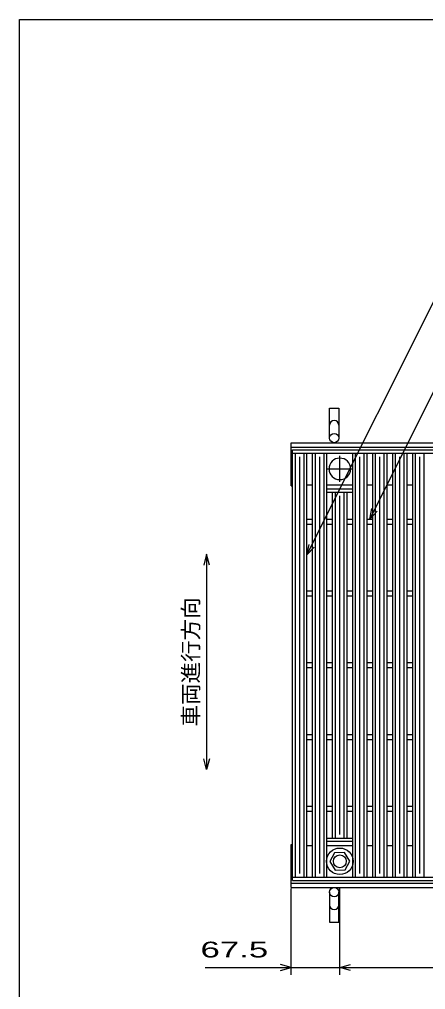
# Model space of a CAD drawing. Units: millimetres, scale not verified. Extents: x -1820 to 1731, y -1282 to 1054.
# Drawn here: x -1729 to -1163, y -299 to 1054 of the extents above; entities that cross this region are included whole.
import ezdxf
from ezdxf.enums import TextEntityAlignment as Align

# ---------------------------------------------------------------- set-up
doc = ezdxf.new("R2010")
doc.units = ezdxf.units.MM
doc.header["$LTSCALE"] = 10
doc.linetypes.add('CHAIN', pattern=[18.5, 12, -1.5, 3.5, -1.5])
for name, color, linetype, lineweight in [('0_2', 150, 'Continuous', 25), ('16', 3, 'Continuous', 25), ('19', 6, 'Continuous', 25), ('22', 2, 'Continuous', 25)]:
    doc.layers.add(name, color=color, linetype=linetype, lineweight=lineweight)
doc.styles.add('ベクトル', font='')
doc.styles.get('ベクトル').set_extended_font_data('ベクトル')

msp = doc.modelspace()

# ---------------------------------------------------------------- linework, layer by layer
at = {"layer": '0_2'}
for p, q in [((-1729, -1146.5), (-1729, 1053.5)), ((-1729, 1053.5), (1731, 1053.5))]:
    msp.add_line(p, q, dxfattribs=at)
at = {"layer": '16'}
for p, q in [((-1348, 453.5), (-352, 453.5)), ((-1348, 449), (-1348, 453.5)), ((-1348, 449), (-352, 449)), ((-1348, -142), (-1348, 449)), ((-1348, 449), (-1328, 449)), ((-1344, -142), (-1344, 449)), ((-1332, -142), (-1332, 449)), ((-1328, -142), (-1328, 449)), ((-1320.1, -142), (-1320.1, 449)), ((-1320.1, 449), (-1300.1, 449)), ((-1316.1, -142), (-1316.1, 449)), ((-1304.1, -142), (-1304.1, 449)), ((-1300.1, -142), (-1300.1, 449)), ((-1264.3, -142), (-1264.3, 449)), ((-1264.3, 449), (-1244.3, 449)), ((-1260.3, -142), (-1260.3, 449)), ((-1248.3, -142), (-1248.3, 449)), ((-1244.3, -142), (-1244.3, 449)), ((-1236.4, -142), (-1236.4, 449)), ((-1236.4, 449), (-1216.4, 449)), ((-1232.4, -142), (-1232.4, 449)), ((-1220.4, -142), (-1220.4, 449)), ((-1216.4, -142), (-1216.4, 449)), ((-1208.5, -142), (-1208.5, 449)), ((-1208.5, 449), (-1188.5, 449)), ((-1204.5, -142), (-1204.5, 449)), ((-1192.5, -142), (-1192.5, 449)), ((-1188.5, -142), (-1188.5, 449)), ((-1180.6, -142), (-1180.6, 449)), ((-1180.6, 449), (-1160.6, 449)), ((-1176.6, -142), (-1176.6, 449)), ((-1164.6, -142), (-1164.6, 449)), ((-1338, -137), (-1338, 444)), ((-1310.1, -137), (-1310.1, 444)), ((-1254.3, -137), (-1254.3, 444)), ((-1226.4, -137), (-1226.4, 444)), ((-1198.5, -137), (-1198.5, 444)), ((-1170.6, -137), (-1170.6, 444)), ((-1328, 405), (-1320.1, 405)), ((-1300.1, 405), (-1264.3, 405)), ((-1300.1, 399), (-1264.3, 399)), ((-1300.1, 394.5), (-1300.1, 399)), ((-1300.1, 394.5), (-1264.3, 394.5)), ((-1292.2, -87.5), (-1292.2, 394.5)), ((-1292.2, 394.5), (-1272.2, 394.5)), ((-1288.2, -87.5), (-1288.2, 394.5)), ((-1276.2, -87.5), (-1276.2, 394.5)), ((-1272.2, -87.5), (-1272.2, 394.5)), ((-1264.3, 394.5), (-1264.3, 399)), ((-1244.3, 405), (-1236.4, 405)), ((-1216.4, 405), (-1208.5, 405)), ((-1188.5, 405), (-1180.6, 405)), ((-1282.2, -82.5), (-1282.2, 389.5)), ((-1328, 357), (-1320.1, 357)), ((-1300.1, 357), (-1292.2, 357)), ((-1272.2, 357), (-1264.3, 357)), ((-1244.3, 357), (-1236.4, 357)), ((-1216.4, 357), (-1208.5, 357)), ((-1188.5, 357), (-1180.6, 357)), ((-1328, 350), (-1320.1, 350)), ((-1300.1, 350), (-1292.2, 350)), ((-1272.2, 350), (-1264.3, 350)), ((-1244.3, 350), (-1236.4, 350)), ((-1216.4, 350), (-1208.5, 350)), ((-1188.5, 350), (-1180.6, 350)), ((-1328, 257), (-1320.1, 257)), ((-1300.1, 257), (-1292.2, 257)), ((-1272.2, 257), (-1264.3, 257)), ((-1244.3, 257), (-1236.4, 257)), ((-1216.4, 257), (-1208.5, 257)), ((-1188.5, 257), (-1180.6, 257)), ((-1328, 250), (-1320.1, 250)), ((-1300.1, 250), (-1292.2, 250)), ((-1272.2, 250), (-1264.3, 250)), ((-1244.3, 250), (-1236.4, 250)), ((-1216.4, 250), (-1208.5, 250)), ((-1188.5, 250), (-1180.6, 250)), ((-1328, 157), (-1320.1, 157)), ((-1328, 150), (-1320.1, 150)), ((-1300.1, 157), (-1292.2, 157)), ((-1300.1, 150), (-1292.2, 150)), ((-1272.2, 157), (-1264.3, 157)), ((-1272.2, 150), (-1264.3, 150)), ((-1244.3, 157), (-1236.4, 157)), ((-1244.3, 150), (-1236.4, 150)), ((-1216.4, 157), (-1208.5, 157)), ((-1216.4, 150), (-1208.5, 150)), ((-1188.5, 157), (-1180.6, 157)), ((-1188.5, 150), (-1180.6, 150)), ((-1328, 57), (-1320.1, 57)), ((-1300.1, 57), (-1292.2, 57)), ((-1272.2, 57), (-1264.3, 57)), ((-1244.3, 57), (-1236.4, 57)), ((-1216.4, 57), (-1208.5, 57)), ((-1188.5, 57), (-1180.6, 57)), ((-1328, 50), (-1320.1, 50)), ((-1300.1, 50), (-1292.2, 50)), ((-1272.2, 50), (-1264.3, 50)), ((-1244.3, 50), (-1236.4, 50)), ((-1216.4, 50), (-1208.5, 50)), ((-1188.5, 50), (-1180.6, 50)), ((-1328, -43), (-1320.1, -43)), ((-1328, -50), (-1320.1, -50)), ((-1300.1, -43), (-1292.2, -43)), ((-1300.1, -50), (-1292.2, -50)), ((-1272.2, -43), (-1264.3, -43)), ((-1272.2, -50), (-1264.3, -50)), ((-1244.3, -43), (-1236.4, -43)), ((-1244.3, -50), (-1236.4, -50)), ((-1216.4, -43), (-1208.5, -43)), ((-1216.4, -50), (-1208.5, -50)), ((-1188.5, -43), (-1180.6, -43)), ((-1188.5, -50), (-1180.6, -50)), ((-1300.1, -87.5), (-1264.3, -87.5)), ((-1300.1, -92), (-1300.1, -87.5)), ((-1300.1, -92), (-1264.3, -92)), ((-1292.2, -87.5), (-1272.2, -87.5)), ((-1264.3, -92), (-1264.3, -87.5)), ((-1328, -98), (-1320.1, -98)), ((-1300.1, -98), (-1264.3, -98)), ((-1289.49, -108.05), (-1296.2, -120.34)), ((-1275.5, -107.71), (-1289.49, -108.05)), ((-1268.2, -120), (-1275.5, -107.71)), ((-1244.3, -98), (-1236.4, -98)), ((-1216.4, -98), (-1208.5, -98)), ((-1188.5, -98), (-1180.6, -98)), ((-1296.2, -120.34), (-1288.9, -132.29)), ((-1274.91, -131.95), (-1268.2, -119.66)), ((-1288.9, -132.29), (-1274.91, -131.95)), ((-1348, -142), (-352, -142)), ((-1348, -146.5), (-1348, -142)), ((-1348, -142), (-1328, -142)), ((-1348, -146.5), (-352, -146.5)), ((-1320.1, -142), (-1300.1, -142)), ((-1264.3, -142), (-1244.3, -142)), ((-1236.4, -142), (-1216.4, -142)), ((-1208.5, -142), (-1188.5, -142)), ((-1180.6, -142), (-1160.6, -142))]:
    msp.add_line(p, q, dxfattribs=at)
at = {"layer": '16', "linetype": 'CHAIN'}
for p, q in [((-1282.2, 409), (-1282.2, 445)), ((-1300.2, 427), (-1264.2, 427))]:
    msp.add_line(p, q, dxfattribs=at)
at = {"layer": '16'}
for radius in [18.5, 9]:
    msp.add_circle((-1282.2, -120), radius, dxfattribs=at)
for start, end in [(90, 270), (270, 90)]:
    msp.add_arc((-1282.2, 427), 15, start, end, dxfattribs=at)
at = {"layer": '19'}
for p, q in [((-1296.5, 470), (-1296.5, 511.62)), ((-1296.5, 511.62), (-1283.5, 511.62)), ((-1283.5, 511.62), (-1283.5, 470)), ((-1350, 463.5), (-350, 463.5)), ((-1350, 403.5), (-1350, 463.5)), ((-1350, 457.5), (-350, 457.5)), ((-1350, 403.5), (-1348, 403.5)), ((-1350, -156.5), (-1350, -96.5)), ((-1350, -96.5), (-1348, -96.5)), ((-1350, -150.5), (-350, -150.5)), ((-1350, -156.5), (-350, -156.5)), ((-1296.5, -163), (-1296.5, -204.62)), ((-1283.5, -204.62), (-1283.5, -163)), ((-1296.5, -204.62), (-1283.5, -204.62))]:
    msp.add_line(p, q, dxfattribs=at)
for centre in [(-1290, 470), (-1290, -163)]:
    msp.add_circle(centre, 6.5, dxfattribs=at)
for centre, start, end in [((-1290, 487.84), 0, 180), ((-1290, -180.84), 180, 0)]:
    msp.add_arc(centre, 6.5, start, end, dxfattribs=at)
at = {"layer": '22', "color": 4}
for p, q in [((-1328, 307), (-1110.25, 742.5)), ((-1240.35, 357), (-1070.1, 697.5)), ((-1240.35, 357), (-1237.35, 371.6)), ((-1240.35, 357), (-1230.35, 368)), ((-1328, 307), (-1325, 321.6)), ((-1328, 307), (-1318, 318)), ((-1468, 308), (-1472, 293)), ((-1464, 293), (-1468, 308)), ((-1468, 308), (-1468, 8)), ((-1468, 8), (-1472, 23)), ((-1464, 23), (-1468, 8)), ((-1350, -278), (-1350, -158)), ((-1282.2, -278), (-1282.2, -158)), ((-1470, -268), (-1350, -268)), ((-1350, -268), (-1365, -264)), ((-1365, -272), (-1350, -268)), ((-1350, -268), (-1282.2, -268)), ((-1282.2, -268), (-1267.2, -264)), ((-1267.2, -272), (-1282.2, -268)), ((-1282.2, -268), (-417.3, -268))]:
    msp.add_line(p, q, dxfattribs=at)

# ---------------------------------------------------------------- texts
at = {"layer": '22', "style": 'ベクトル'}
msp.add_text('車両進行方向', height=21.99, rotation=90, dxfattribs=at).set_placement((-1490, 68), align=Align.MIDDLE_LEFT)
at = {"layer": '22', "style": 'ベクトル', "width": 1.65}
msp.add_text(' 67.5 ', height=21.99, dxfattribs=at).set_placement((-1490, -243), align=Align.MIDDLE_LEFT)

doc.saveas('drawing.dxf')
